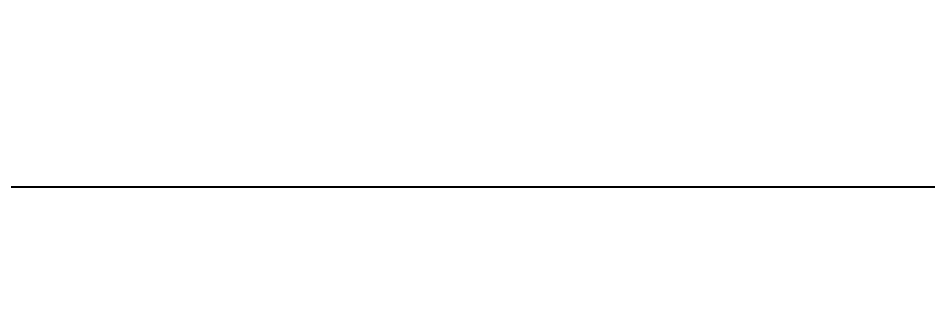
# Model space of a CAD drawing. Header units: metres. Extents: x -11 to 85, y -301 to 135.
# Drawn here: x 37.674 to 39.285, y -207.166 to -206.667 of the extents above; entities that cross this region are included whole.
import ezdxf

# ---------------------------------------------------------------- set-up
doc = ezdxf.new("R2010")
doc.units = ezdxf.units.M
doc.header["$LTSCALE"] = 0.036
doc.header["$PDMODE"] = 2
doc.layers.add('arxitek isogeio', color=252, linetype='Continuous')
doc.layers.add('DIMBLK', color=252, linetype='Continuous')
doc.styles.get("Standard").update_dxf_attribs({"font": 'arial.ttf'})
doc.dimstyles.new('CADWDOT', dxfattribs={"dimscale": 0.1, "dimtxt": 1.8, "dimasz": 0.08, "dimexe": 2, "dimexo": 0, "dimgap": 0.09, "dimtad": 0, "dimrnd": 0.001, "dimzin": 0, "dimdsep": 46, "dimtxsty": 'Standard', "dimblk1": 'ARTDIM', "dimblk2": 'ARTDIM', "dimsah": 1, "dimcen": 0.09, "dimdle": 0.05, "dimse1": 1, "dimse2": 1, "dimadec": 0, "dimazin": 0, "dimtfac": 1, "dimtmove": 0, "dimatfit": 3, "dimldrblk": 'ARTDIM', "dimfxl": 2, "dimtvp": 0.9999, "dimtolj": 1, "dimtzin": 0, "dimarcsym": 0})

# ---------------------------------------------------------------- blocks, each defined once
blk = doc.blocks.new('ARTDIM')
at = {"layer": 'DIMBLK'}
for p, q in [((0, -24.9975), (0, 24.9975)), ((-24.9975, 0), (24.9975, 0))]:
    blk.add_line(p, q, dxfattribs=at)
blk.add_circle((0, 0), 8.25, dxfattribs=at)
blk = doc.blocks.new('*D1322')
at = {"layer": 'arxitek isogeio', "color": 0, "lineweight": -2}
blk.add_line((22.4317, -206.9656), (40.1157, -206.9656), dxfattribs=at)
at = {"layer": 'Defpoints', "color": 0, "transparency": 16777216}
for p in [(22.4237, -206.9656), (40.1237, -206.9656), (40.1237, -206.9656)]:
    blk.add_point(p, dxfattribs=at)
at = {"layer": 'arxitek isogeio', "color": 0, "lineweight": -2, "xscale": 0.008, "yscale": 0.008, "zscale": 0.008, "rotation": 180}
blk.add_blockref('ARTDIM', (22.4237, -206.9656), dxfattribs=at)
at = {"layer": 'arxitek isogeio', "color": 0, "lineweight": -2, "xscale": 0.008, "yscale": 0.008, "zscale": 0.008}
blk.add_blockref('ARTDIM', (40.1237, -206.9656), dxfattribs=at)
at = {"layer": 'arxitek isogeio', "color": 0, "insert": (31.2737, -206.7856), "char_height": 0.18, "attachment_point": 5}
blk.add_mtext('\\A1;17.70', dxfattribs=at)

msp = doc.modelspace()

# ---------------------------------------------------------------- dimensions: what is measured, and where the dimension line sits
at = {"layer": 'arxitek isogeio'}
dim = msp.add_linear_dim(base=(40.1237, -206.9656), p1=(22.4237, -206.9656), p2=(40.1237, -206.9656), dimstyle='CADWDOT', dxfattribs=at)
dim.commit()
dim.dimension.update_dxf_attribs({"geometry": '*D1322', "text_midpoint": (31.2737, -206.7856)})

doc.saveas('drawing.dxf')
